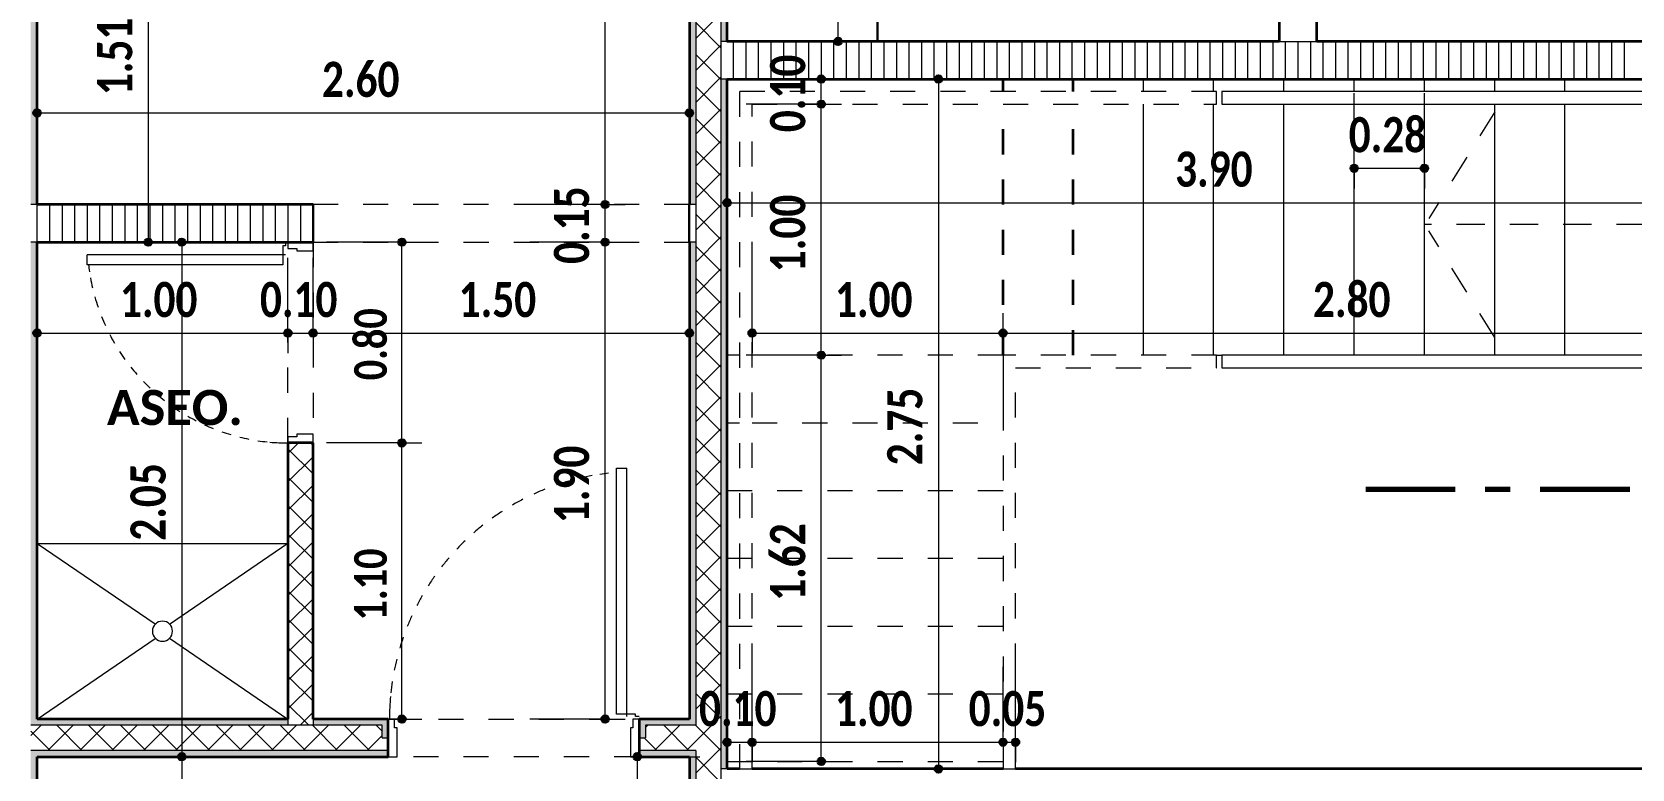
# Model space of a CAD drawing. Header units: metres. Extents: x -144 to 1000, y -717 to 29.
# Drawn here: x 885.11 to 891.48, y -555.72 to -552.79 of the extents above; entities that cross this region are included whole.
import ezdxf

# ---------------------------------------------------------------- set-up
doc = ezdxf.new("R2010")
doc.units = ezdxf.units.M
for name, pattern in [('Basculante', [0.11625, 0.075, -0.04125]), ('basculante modificado', [0.18, 0.1125, -0.0675]), ('Dash Dot 3_16_', [0.595313, 0.357187, -0.119063, 0, -0.119063]), ('Trazo', [0.45, 0.225, -0.225])]:
    doc.linetypes.add(name, pattern=pattern)
doc.layers.get('0').update_dxf_attribs({"color": 1})
for name, color, linetype, lineweight in [('A-ANNO-DIMS', 1, 'Continuous', 9), ('A-DETL', 1, 'Continuous', 9), ('A-DETL-GENF', 1, 'Continuous', 9), ('A-DETL-MEDM', 1, 'Continuous', 30), ('A-DETL-THIN', 1, 'Continuous', 9), ('A-DOOR', 1, 'Continuous', 9), ('A-DOOR-FRAM', 1, 'Continuous', 9), ('A-DOOR-HDLN', 1, 'Trazo', 20), ('A-FLOR', 2, 'Continuous', 9), ('A-FLOR-OVHD', 7, 'Basculante', 9), ('A-GENM', 1, 'Continuous', 9), ('A-WALL', 4, 'Continuous', 9), ('G-ANNO-SYMB', 1, 'Continuous', 9), ('G-ANNO-TEXT', 2, 'Continuous', 9), ('P-SANR-FIXT', 1, 'Continuous', 9)]:
    doc.layers.add(name, color=color, linetype=linetype, lineweight=lineweight)
doc.layers.add('A-WALL-PATT', color=7, linetype='Continuous', lineweight=35, true_color=0x9c9c9c)
doc.styles.add('Calibri_B', font='calibrib.ttf', dxfattribs={"height": 0.165})
doc.styles.add('Calibri_B_4', font='calibrib.ttf', dxfattribs={"height": 0.1125})
doc.styles.add('Calibri_B_5', font='calibrib.ttf', dxfattribs={"height": 0.66})

# ---------------------------------------------------------------- blocks, each defined once
blk = doc.blocks.new('J')
at = {"layer": 'A-ANNO-DIMS', "lineweight": 25}
h = blk.add_hatch(color=256, dxfattribs=at)
edge = h.paths.add_edge_path()
edge.add_arc((881.6123, -493.9757), 0.015, 0, 360)
h = blk.add_hatch(color=256, dxfattribs=at)
edge = h.paths.add_edge_path()
edge.add_arc((881.5455, -494.1257), 0.015, 0, 360)
h = blk.add_hatch(color=256, dxfattribs=at)
edge = h.paths.add_edge_path()
edge.add_arc((882.0122, -494.1257), 0.015, 0, 360)
h = blk.add_hatch(color=256, dxfattribs=at)
edge = h.paths.add_edge_path()
edge.add_arc((881.5455, -494.2257), 0.015, 0, 360)
h = blk.add_hatch(color=256, dxfattribs=at)
edge = h.paths.add_edge_path()
edge.add_arc((881.5455, -494.2257), 0.015, 0, 360)
h = blk.add_hatch(color=256, dxfattribs=at)
edge = h.paths.add_edge_path()
edge.add_arc((878.42, -494.2608), 0.015, 0, 360)
h = blk.add_hatch(color=256, dxfattribs=at)
edge = h.paths.add_edge_path()
edge.add_arc((881.02, -494.2608), 0.015, 0, 360)
h = blk.add_hatch(color=256, dxfattribs=at)
edge = h.paths.add_edge_path()
edge.add_arc((883.6692, -494.4812), 0.015, 0, 360)
h = blk.add_hatch(color=256, dxfattribs=at)
edge = h.paths.add_edge_path()
edge.add_arc((883.9492, -494.4812), 0.015, 0, 360)
h = blk.add_hatch(color=256, dxfattribs=at)
edge = h.paths.add_edge_path()
edge.add_arc((880.6839, -494.6255), 0.015, 0, 360)
h = blk.add_hatch(color=256, dxfattribs=at)
edge = h.paths.add_edge_path()
edge.add_arc((880.6839, -494.6255), 0.015, 0, 360)
h = blk.add_hatch(color=256, dxfattribs=at)
edge = h.paths.add_edge_path()
edge.add_arc((881.17, -494.6186), 0.015, 0, 360)
h = blk.add_hatch(color=256, dxfattribs=at)
edge = h.paths.add_edge_path()
edge.add_arc((878.8634, -494.7755), 0.015, 0, 360)
h = blk.add_hatch(color=256, dxfattribs=at)
edge = h.paths.add_edge_path()
edge.add_arc((878.9965, -494.7755), 0.015, 0, 360)
h = blk.add_hatch(color=256, dxfattribs=at)
edge = h.paths.add_edge_path()
edge.add_arc((879.8742, -494.7755), 0.015, 0, 360)
h = blk.add_hatch(color=256, dxfattribs=at)
edge = h.paths.add_edge_path()
edge.add_arc((880.6839, -494.7755), 0.015, 0, 360)
h = blk.add_hatch(color=256, dxfattribs=at)
edge = h.paths.add_edge_path()
edge.add_arc((880.6839, -494.7755), 0.015, 0, 360)
h = blk.add_hatch(color=256, dxfattribs=at)
edge = h.paths.add_edge_path()
edge.add_arc((878.42, -495.1379), 0.015, 0, 360)
h = blk.add_hatch(color=256, dxfattribs=at)
edge = h.paths.add_edge_path()
edge.add_arc((879.42, -495.1379), 0.015, 0, 360)
h = blk.add_hatch(color=256, dxfattribs=at)
edge = h.paths.add_edge_path()
edge.add_arc((879.42, -495.1379), 0.015, 0, 360)
h = blk.add_hatch(color=256, dxfattribs=at)
edge = h.paths.add_edge_path()
edge.add_arc((879.52, -495.1379), 0.015, 0, 360)
h = blk.add_hatch(color=256, dxfattribs=at)
edge = h.paths.add_edge_path()
edge.add_arc((879.52, -495.1379), 0.015, 0, 360)
h = blk.add_hatch(color=256, dxfattribs=at)
edge = h.paths.add_edge_path()
edge.add_arc((881.02, -495.1379), 0.015, 0, 360)
h = blk.add_hatch(color=256, dxfattribs=at)
edge = h.paths.add_edge_path()
edge.add_arc((881.2699, -495.1379), 0.015, 0, 360)
h = blk.add_hatch(color=256, dxfattribs=at)
edge = h.paths.add_edge_path()
edge.add_arc((882.2697, -495.1379), 0.015, 0, 360)
h = blk.add_hatch(color=256, dxfattribs=at)
edge = h.paths.add_edge_path()
edge.add_arc((882.2697, -495.1379), 0.015, 0, 360)
h = blk.add_hatch(color=256, dxfattribs=at)
edge = h.paths.add_edge_path()
edge.add_arc((881.5455, -495.2257), 0.015, 0, 360)
h = blk.add_hatch(color=256, dxfattribs=at)
edge = h.paths.add_edge_path()
edge.add_arc((881.5455, -495.2257), 0.015, 0, 360)
h = blk.add_hatch(color=256, dxfattribs=at)
edge = h.paths.add_edge_path()
edge.add_arc((879.8742, -495.5755), 0.015, 0, 360)
h = blk.add_hatch(color=256, dxfattribs=at)
edge = h.paths.add_edge_path()
edge.add_arc((879.8742, -495.5755), 0.015, 0, 360)
h = blk.add_hatch(color=256, dxfattribs=at)
edge = h.paths.add_edge_path()
edge.add_arc((879.8742, -496.6755), 0.015, 0, 360)
h = blk.add_hatch(color=256, dxfattribs=at)
edge = h.paths.add_edge_path()
edge.add_arc((880.6839, -496.6755), 0.015, 0, 360)
h = blk.add_hatch(color=256, dxfattribs=at)
edge = h.paths.add_edge_path()
edge.add_arc((881.17, -496.7678), 0.015, 0, 360)
h = blk.add_hatch(color=256, dxfattribs=at)
edge = h.paths.add_edge_path()
edge.add_arc((881.2699, -496.7678), 0.015, 0, 360)
h = blk.add_hatch(color=256, dxfattribs=at)
edge = h.paths.add_edge_path()
edge.add_arc((881.2699, -496.7678), 0.015, 0, 360)
h = blk.add_hatch(color=256, dxfattribs=at)
edge = h.paths.add_edge_path()
edge.add_arc((882.2697, -496.7678), 0.015, 0, 360)
h = blk.add_hatch(color=256, dxfattribs=at)
edge = h.paths.add_edge_path()
edge.add_arc((882.2697, -496.7678), 0.015, 0, 360)
h = blk.add_hatch(color=256, dxfattribs=at)
edge = h.paths.add_edge_path()
edge.add_arc((882.3197, -496.7678), 0.015, 0, 360)
h = blk.add_hatch(color=256, dxfattribs=at)
edge = h.paths.add_edge_path()
edge.add_arc((878.9965, -496.8255), 0.015, 0, 360)
h = blk.add_hatch(color=256, dxfattribs=at)
edge = h.paths.add_edge_path()
edge.add_arc((878.9965, -496.8255), 0.015, 0, 360)
h = blk.add_hatch(color=256, dxfattribs=at)
edge = h.paths.add_edge_path()
edge.add_arc((880.8119, -496.8255), 0.015, 0, 360)
h = blk.add_hatch(color=256, dxfattribs=at)
edge = h.paths.add_edge_path()
edge.add_arc((881.5455, -496.8444), 0.015, 0, 360)
h = blk.add_hatch(color=256, dxfattribs=at)
edge = h.paths.add_edge_path()
edge.add_arc((882.0122, -496.8744), 0.015, 0, 360)
at = {"layer": 'A-WALL-PATT', "lineweight": 5, "true_color": 0x747474}
h = blk.add_hatch(color=8, dxfattribs=at)
h.paths.add_polyline_path([(881.0459, -497.5255), (881.095, -497.5255), (881.095, -497.5005), (881.045, -497.5005), (881.045, -496.8005), (881.02, -496.8005), (881.02, -497.5255), (881.045, -497.5255)])
h.paths.add_polyline_path([(881.02, -496.7005), (881.045, -496.7005), (881.045, -494.7755), (881.02, -494.7755), (881.02, -496.6755)])
h.paths.add_polyline_path([(881.045, -494.6255), (881.045, -489.8255), (881.02, -489.8255), (881.02, -494.6255)])
h.paths.add_polyline_path([(881.02, -489.6755), (881.045, -489.6755), (881.045, -489.2757), (881.02, -489.2757), (881.02, -489.4257)])
at = {"layer": 'A-WALL-PATT', "true_color": 0x747474}
h = blk.add_hatch(color=8, dxfattribs=at)
h.paths.add_polyline_path([(881.17, -497.5255), (881.17, -497.0244), (881.145, -497.0244), (881.145, -497.5255)])
h.paths.add_polyline_path([(881.145, -496.8744), (881.17, -496.8744), (881.1696, -494.1257), (881.145, -494.1257), (881.145, -496.8723)])
h.paths.add_polyline_path([(881.145, -493.9757), (881.1696, -493.9757), (881.1696, -492.5757), (881.145, -492.5757), (881.145, -493.8071)])
h.paths.add_polyline_path([(881.145, -492.4257), (881.17, -492.4257), (881.1696, -489.4257), (881.145, -489.4257), (881.145, -492.0106)])
at = {"layer": 'A-WALL-PATT', "lineweight": 5, "true_color": 0x747474}
h = blk.add_hatch(color=8, dxfattribs=at)
h.paths.add_polyline_path([(878.355, -497.0244), (878.42, -497.0244), (878.42, -496.8005), (878.395, -496.8005), (878.395, -496.9994), (878.345, -496.9994), (878.345, -497.0244)])
h.paths.add_polyline_path([(878.395, -496.7005), (878.42, -496.7005), (878.42, -494.7755), (878.395, -494.7755), (878.395, -495.6036)])
h.paths.add_polyline_path([(878.4022, -494.6255), (878.42, -494.6255), (878.42, -490.4255), (878.295, -490.4255), (878.295, -490.4505), (878.395, -490.4505), (878.395, -494.6255)])
h = blk.add_hatch(color=8, dxfattribs=at)
h.paths.add_polyline_path([(879.7949, -496.7505), (879.8199, -496.7505), (879.8199, -496.6755), (879.52, -496.6755), (879.52, -496.7005), (879.7949, -496.7005), (879.7949, -496.7105)])
h.paths.add_polyline_path([(880.8449, -496.7505), (880.8449, -496.7005), (881.02, -496.7005), (881.0196, -496.6755), (880.8199, -496.6755), (880.8199, -496.7505)])
h.paths.add_polyline_path([(878.4203, -496.7005), (879.42, -496.7005), (879.42, -496.6755), (878.42, -496.6755), (878.42, -496.7005)])
at = {"layer": 'A-WALL-PATT', "true_color": 0x747474}
h = blk.add_hatch(color=8, dxfattribs=at)
h.paths.add_polyline_path([(878.42, -496.8255), (879.8199, -496.8255), (879.8199, -496.8005), (878.42, -496.8005)])
h.paths.add_polyline_path([(880.8689, -496.8255), (881.02, -496.8255), (881.0196, -496.8005), (880.8199, -496.8005), (880.8199, -496.8255), (880.8449, -496.8255)])
at = {"layer": 'A-ANNO-DIMS'}
for p, q in [((880.6839, -494.6255), (880.6839, -489.8255)), ((881.6123, -493.9757), (881.6123, -492.5757)), ((878.8634, -493.2651), (878.8634, -494.7755)), ((878.42, -494.2608), (878.42, -493.9608)), ((881.02, -494.2608), (881.02, -493.9608)), ((881.6123, -493.9757), (881.5323, -493.9757)), ((881.6123, -493.9757), (881.9123, -493.9757)), ((881.5455, -494.1257), (881.2455, -494.1257)), ((881.5455, -494.2257), (881.5455, -494.1257)), ((881.5455, -494.1257), (881.6255, -494.1257)), ((882.0122, -494.1257), (881.9322, -494.1257)), ((882.0122, -494.1257), (882.0122, -496.8744)), ((882.0122, -494.1257), (882.3122, -494.1257)), ((881.5455, -494.2257), (881.2455, -494.2257)), ((881.5455, -494.2257), (881.2455, -494.2257)), ((881.5455, -495.2257), (881.5455, -494.2257)), ((881.5455, -494.2257), (881.6255, -494.2257)), ((881.5455, -494.2257), (881.6255, -494.2257)), ((883.6692, -494.4812), (883.6692, -494.1812)), ((883.9492, -494.4812), (883.9492, -494.1812)), ((878.42, -494.2608), (881.02, -494.2608)), ((878.42, -494.2608), (878.42, -494.3408)), ((881.02, -494.2608), (881.02, -494.3408)), ((881.17, -494.6186), (881.17, -494.3186)), ((883.6692, -494.4812), (883.9492, -494.4812)), ((883.6692, -494.4812), (883.6692, -494.5612)), ((883.9492, -494.4812), (883.9492, -494.5612)), ((881.17, -494.6186), (885.0692, -494.6186)), ((881.17, -494.6186), (881.17, -494.6986)), ((880.6839, -494.6255), (880.3839, -494.6255)), ((880.6839, -494.6255), (880.3839, -494.6255)), ((880.6839, -494.7755), (880.6839, -494.6255)), ((880.6839, -494.6255), (880.7639, -494.6255)), ((880.6839, -494.6255), (880.7639, -494.6255)), ((878.8634, -494.7755), (878.7834, -494.7755)), ((878.8634, -494.7755), (879.1634, -494.7755)), ((878.9965, -494.7755), (878.9165, -494.7755)), ((878.9965, -494.7755), (878.9965, -496.8255)), ((878.9965, -494.7755), (879.2965, -494.7755)), ((879.8742, -494.7755), (879.5742, -494.7755)), ((879.8742, -495.5755), (879.8742, -494.7755)), ((879.8742, -494.7755), (879.9542, -494.7755)), ((880.6839, -494.7755), (880.3839, -494.7755)), ((880.6839, -494.7755), (880.3839, -494.7755)), ((880.6839, -496.6755), (880.6839, -494.7755)), ((880.6839, -494.7755), (880.7639, -494.7755)), ((880.6839, -494.7755), (880.7639, -494.7755)), ((878.42, -495.1379), (878.42, -494.8379)), ((879.42, -495.1379), (879.42, -494.8379)), ((879.42, -495.1379), (879.42, -494.8379)), ((879.52, -495.1379), (879.52, -494.8379)), ((879.52, -495.1379), (879.52, -494.8379)), ((881.02, -495.1379), (881.02, -494.8379)), ((881.2699, -495.1379), (881.2699, -494.8379)), ((882.2697, -495.1379), (882.2697, -495.0579)), ((882.2697, -495.1379), (882.2697, -495.0579)), ((878.42, -495.1379), (879.42, -495.1379)), ((878.42, -495.1379), (878.42, -495.2179)), ((879.42, -495.1379), (879.42, -495.2179)), ((879.42, -495.1379), (879.52, -495.1379)), ((879.42, -495.1379), (879.42, -495.2179)), ((879.52, -495.1379), (879.52, -495.2179)), ((879.52, -495.1379), (881.02, -495.1379)), ((879.52, -495.1379), (879.52, -495.2179)), ((881.02, -495.1379), (881.02, -495.2179)), ((881.2699, -495.1379), (882.2697, -495.1379)), ((881.2699, -495.1379), (881.2699, -495.2179)), ((882.2697, -495.1379), (882.2697, -495.4379)), ((882.2697, -495.1379), (885.0692, -495.1379)), ((882.2697, -495.1379), (882.2697, -495.4379)), ((881.5455, -495.2257), (881.2455, -495.2257)), ((881.5455, -495.2257), (881.2455, -495.2257)), ((881.5455, -496.8444), (881.5455, -495.2257)), ((881.5455, -495.2257), (881.6255, -495.2257)), ((881.5455, -495.2257), (881.6255, -495.2257)), ((879.8742, -495.5755), (879.5742, -495.5755)), ((879.8742, -495.5755), (879.5742, -495.5755)), ((879.8742, -496.6755), (879.8742, -495.5755)), ((879.8742, -495.5755), (879.9542, -495.5755)), ((879.8742, -495.5755), (879.9542, -495.5755)), ((881.17, -496.7678), (881.17, -496.4678)), ((881.2699, -496.7678), (881.2699, -496.4678)), ((881.2699, -496.7678), (881.2699, -496.4678)), ((882.2697, -496.7678), (882.2697, -496.4678)), ((882.2697, -496.7678), (882.2697, -496.4678)), ((882.3197, -496.7678), (882.3197, -496.4678)), ((879.8742, -496.6755), (879.5742, -496.6755)), ((879.8742, -496.6755), (879.9542, -496.6755)), ((880.6839, -496.6755), (880.3839, -496.6755)), ((880.6839, -496.6755), (880.7639, -496.6755)), ((881.17, -496.7678), (881.2699, -496.7678)), ((881.17, -496.7678), (881.17, -496.8478)), ((881.2699, -496.7678), (881.2699, -496.8478)), ((881.2699, -496.7678), (882.2697, -496.7678)), ((881.2699, -496.7678), (881.2699, -496.8478)), ((882.2697, -496.7678), (882.2697, -496.8478)), ((882.2697, -496.7678), (882.3197, -496.7678)), ((882.2697, -496.7678), (882.2697, -496.8478)), ((882.3197, -496.7678), (882.3197, -496.8478)), ((878.9965, -496.8255), (878.9165, -496.8255)), ((878.9965, -496.8255), (878.9165, -496.8255)), ((878.9965, -496.8255), (879.2965, -496.8255)), ((878.9965, -496.8255), (878.9965, -498.4255)), ((878.9965, -496.8255), (879.2965, -496.8255)), ((880.8119, -496.8255), (880.7319, -496.8255)), ((880.8119, -496.8255), (880.8119, -497.5255)), ((880.8119, -496.8255), (881.0619, -496.8255)), ((881.5455, -496.8444), (881.2455, -496.8444)), ((881.5455, -496.8444), (881.6255, -496.8444)), ((882.0122, -496.8744), (881.9322, -496.8744)), ((882.0122, -496.8744), (882.3122, -496.8744))]:
    blk.add_line(p, q, dxfattribs=at)
at = {"layer": 'A-ANNO-DIMS', "lineweight": 25}
for centre in [(881.6123, -493.9757), (881.5455, -494.1257), (882.0122, -494.1257), (881.5455, -494.2257), (881.5455, -494.2257), (878.42, -494.2608), (881.02, -494.2608), (883.6692, -494.4812), (883.9492, -494.4812), (880.6839, -494.6255), (880.6839, -494.6255), (881.17, -494.6186), (878.8634, -494.7755), (878.9965, -494.7755), (879.8742, -494.7755), (880.6839, -494.7755), (880.6839, -494.7755), (878.42, -495.1379), (879.42, -495.1379), (879.42, -495.1379), (879.52, -495.1379), (879.52, -495.1379), (881.02, -495.1379), (881.2699, -495.1379), (882.2697, -495.1379), (882.2697, -495.1379), (881.5455, -495.2257), (881.5455, -495.2257), (879.8742, -495.5755), (879.8742, -495.5755), (879.8742, -496.6755), (880.6839, -496.6755), (881.17, -496.7678), (881.2699, -496.7678), (881.2699, -496.7678), (882.2697, -496.7678), (882.2697, -496.7678), (882.3197, -496.7678), (878.9965, -496.8255), (878.9965, -496.8255), (880.8119, -496.8255), (881.5455, -496.8444), (882.0122, -496.8744)]:
    blk.add_circle(centre, 0.015, dxfattribs=at)
at = {"layer": 'A-DETL', "color": 7}
for p, q in [((881.1699, -494.1257), (885.0692, -494.1257)), ((883.1203, -495.2257), (883.1423, -495.2257))]:
    blk.add_line(p, q, dxfattribs=at)
at = {"layer": 'A-DETL', "color": 7, "linetype": 'Basculante', "lineweight": 35}
for p, q in [((882.2697, -494.1757), (882.2697, -494.1257)), ((882.5492, -494.1757), (882.5492, -494.1257)), ((882.2697, -495.2257), (882.2697, -494.2257)), ((882.5492, -495.2257), (882.5492, -494.2257))]:
    blk.add_line(p, q, dxfattribs=at)
at = {"layer": 'A-DETL', "color": 7, "linetype": 'basculante modificado'}
for p, q in [((884.2292, -494.2557), (883.9674, -494.6817)), ((885.0401, -494.7057), (883.9492, -494.7057)), ((884.2292, -495.1557), (883.9674, -494.7298))]:
    blk.add_line(p, q, dxfattribs=at)
at = {"layer": 'A-DETL-GENF', "linetype": 'Basculante'}
for p, q in [((881.0196, -494.6255), (879.52, -494.6255)), ((879.42, -494.7755), (879.52, -494.7755)), ((879.42, -495.5755), (879.42, -494.7755)), ((879.52, -494.7755), (881.0196, -494.7755)), ((879.52, -494.7755), (879.52, -495.5755)), ((879.52, -495.5755), (879.42, -495.5755)), ((879.8199, -496.8255), (879.8199, -496.6755)), ((879.8199, -496.6755), (880.8199, -496.6755)), ((880.8199, -496.6755), (880.8199, -496.8255)), ((880.8199, -496.8255), (879.8199, -496.8255))]:
    blk.add_line(p, q, dxfattribs=at)
at = {"layer": 'A-DETL-MEDM'}
for p, q in [((879.52, -494.6255), (879.52, -494.7755)), ((881.0196, -494.7755), (881.0196, -494.6255))]:
    blk.add_line(p, q, dxfattribs=at)
at = {"layer": 'A-DETL-THIN'}
for p, q in [((882.8292, -494.1757), (882.8292, -494.1257)), ((883.1092, -494.1757), (883.1092, -494.1257)), ((883.3892, -494.1757), (883.3892, -494.1257)), ((883.6692, -494.1757), (883.6692, -494.1257)), ((883.9492, -494.1757), (883.9492, -494.1257)), ((884.2292, -494.1757), (884.2292, -494.1257)), ((884.5092, -494.1757), (884.5092, -494.1257)), ((882.8292, -495.2257), (882.8292, -494.2257)), ((883.1092, -495.2257), (883.1092, -494.2257)), ((883.1423, -494.1757), (883.1423, -494.2257)), ((885.0692, -494.1757), (883.1423, -494.1757)), ((883.1423, -494.2257), (885.0692, -494.2257)), ((883.3892, -495.2257), (883.3892, -494.2257)), ((883.6692, -495.2257), (883.6692, -494.2257)), ((883.9492, -495.2257), (883.9492, -494.2257)), ((884.2292, -495.2257), (884.2292, -494.2257)), ((884.5092, -495.2257), (884.5092, -494.2257)), ((885.0692, -495.2257), (883.1423, -495.2257)), ((883.1423, -495.2257), (883.1423, -495.2757)), ((883.1423, -495.2757), (885.0692, -495.2757))]:
    blk.add_line(p, q, dxfattribs=at)
at = {"layer": 'A-DOOR', "lineweight": 15}
for p, q in [((879.4, -494.7905), (879.4, -494.8655)), ((879.41, -494.7905), (879.4, -494.7905)), ((879.41, -494.7755), (879.41, -494.7905)), ((878.62, -494.8655), (878.62, -494.8255)), ((879.41, -494.8255), (878.62, -494.8255)), ((879.4, -494.8655), (878.62, -494.8655)), ((880.7299, -495.6755), (880.7699, -495.6755)), ((880.7299, -496.6555), (880.7299, -495.6755)), ((880.7699, -496.6655), (880.7699, -495.6755)), ((880.8049, -496.6555), (880.7299, -496.6555)), ((880.8049, -496.6655), (880.8049, -496.6555)), ((880.8199, -496.6655), (880.8049, -496.6655))]:
    blk.add_line(p, q, dxfattribs=at)
at = {"layer": 'A-DOOR'}
for p, q in [((879.42, -494.7755), (879.52, -494.7755)), ((880.8199, -496.6755), (880.8199, -496.8255))]:
    blk.add_line(p, q, dxfattribs=at)
for centre, radius, start, end in [((879.42, -494.7755), 0.8, 186.45945, 188.44999), ((879.42, -494.7755), 0.8, 190.25822, 193.15108), ((879.42, -494.7755), 0.8, 190.25822, 193.15108), ((879.42, -494.7755), 0.8, 195.83157, 198.88574), ((879.42, -494.7755), 0.8, 201.72829, 204.55488), ((879.42, -494.7755), 0.8, 207.36602, 210.16222), ((879.42, -494.7755), 0.8, 212.94407, 215.71217), ((879.42, -494.7755), 0.8, 218.46716, 221.20973), ((879.42, -494.7755), 0.8, 223.94059, 226.66048), ((879.42, -494.7755), 0.8, 229.37018, 232.07048), ((879.42, -494.7755), 0.8, 234.7622, 237.44619), ((879.42, -494.7755), 0.8, 240.12331, 242.79443), ((879.42, -494.7755), 0.8, 245.46046, 248.1223), ((879.42, -494.7755), 0.8, 250.78086, 253.43707), ((879.42, -494.7755), 0.8, 256.09186, 258.74617), ((879.42, -494.7755), 0.8, 261.40092, 264.05706), ((879.42, -494.7755), 0.8, 264.86021, 270), ((880.8081, -496.6733), 0.9833, 96.45945, 98.44999), ((880.8081, -496.6733), 0.9833, 111.72829, 114.55488), ((880.8081, -496.6733), 0.9833, 105.83157, 108.88574), ((880.8081, -496.6733), 0.9833, 100.25822, 103.15108), ((880.8081, -496.6733), 0.9833, 100.25822, 103.15108), ((880.8081, -496.6733), 0.9833, 117.36602, 120.16222), ((880.8081, -496.6733), 0.9833, 122.94407, 125.71217), ((880.8081, -496.6733), 0.9833, 128.46716, 131.20973), ((880.8081, -496.6733), 0.9833, 133.94059, 136.66048), ((880.8081, -496.6733), 0.9833, 139.37018, 142.07048), ((880.8081, -496.6733), 0.9833, 144.7622, 147.44619), ((880.8081, -496.6733), 0.9833, 150.12331, 152.79443), ((880.8081, -496.6733), 0.9833, 155.46046, 158.1223), ((880.8081, -496.6733), 0.9833, 160.78086, 163.43707), ((880.8081, -496.6733), 0.9833, 166.09186, 168.74617), ((880.8081, -496.6733), 0.9833, 171.40092, 174.05706), ((880.8081, -496.6733), 0.9833, 174.86021, 180)]:
    blk.add_arc(centre, radius, start, end, dxfattribs=at)
at = {"layer": 'A-DOOR-FRAM'}
for p, q in [((879.42, -494.7755), (879.42, -494.8005)), ((879.42, -494.8005), (879.455, -494.8005)), ((879.455, -494.8005), (879.455, -494.8105)), ((879.455, -494.8105), (879.52, -494.8105)), ((879.52, -494.8105), (879.52, -494.7755)), ((879.455, -495.5505), (879.42, -495.5505)), ((879.42, -495.5505), (879.42, -495.5755)), ((879.52, -495.5405), (879.455, -495.5405)), ((879.455, -495.5405), (879.455, -495.5505)), ((879.52, -495.5755), (879.52, -495.5405)), ((879.8449, -496.6755), (879.8199, -496.6755)), ((879.8449, -496.7105), (879.8449, -496.6755)), ((879.8549, -496.7105), (879.8449, -496.7105)), ((879.8549, -496.8255), (879.8549, -496.7105)), ((880.7949, -496.7105), (880.7849, -496.7105)), ((880.7849, -496.7105), (880.7849, -496.8255)), ((880.8199, -496.6755), (880.7949, -496.6755)), ((880.7949, -496.6755), (880.7949, -496.7105)), ((879.8199, -496.8255), (879.8549, -496.8255)), ((880.7849, -496.8255), (880.8199, -496.8255))]:
    blk.add_line(p, q, dxfattribs=at)
at = {"layer": 'A-DOOR-HDLN'}
for p, q in [((879.52, -495.5755), (879.42, -495.5755)), ((879.8199, -496.8255), (879.8199, -496.6755))]:
    blk.add_line(p, q, dxfattribs=at)
at = {"layer": 'A-FLOR'}
for p, q in [((881.0196, -494.6255), (881.0196, -493.9757)), ((881.0196, -493.9757), (881.02, -493.9757)), ((881.0196, -496.6756), (881.0196, -494.7755)), ((881.0196, -497.0244), (881.0196, -496.8255))]:
    blk.add_line(p, q, dxfattribs=at)
at = {"layer": 'A-FLOR-OVHD'}
for p, q in [((883.1203, -494.1757), (881.2199, -494.1757)), ((881.2199, -494.1757), (881.2199, -496.8744)), ((881.2699, -496.8744), (881.2699, -494.2257)), ((881.2699, -494.2257), (883.1203, -494.2257)), ((883.1203, -494.2257), (883.1203, -494.1757)), ((881.2199, -495.2257), (881.1699, -495.2257)), ((882.2697, -495.2257), (881.2699, -495.2257)), ((883.1203, -495.2257), (882.2697, -495.2257)), ((882.2697, -495.2257), (882.2697, -496.8744)), ((883.1203, -495.2757), (883.1203, -495.2257)), ((882.3197, -496.8744), (882.3197, -495.2757)), ((882.3197, -495.2757), (883.1203, -495.2757)), ((881.1699, -495.4955), (881.2199, -495.4955)), ((881.2699, -495.4955), (882.2697, -495.4955)), ((881.1699, -495.7653), (882.2697, -495.7653)), ((881.1699, -496.0351), (882.2697, -496.0351)), ((881.1699, -496.3049), (882.2697, -496.3049)), ((881.1699, -496.5747), (882.2697, -496.5747)), ((881.1699, -496.8444), (882.2697, -496.8444)), ((881.2199, -496.8744), (881.2699, -496.8744)), ((882.2697, -496.8744), (882.3197, -496.8744))]:
    blk.add_line(p, q, dxfattribs=at)
at = {"layer": 'A-GENM', "lineweight": 25}
for p, q in [((881.1696, -492.5757), (881.1696, -493.9757)), ((881.7696, -493.9757), (881.7696, -492.5757)), ((881.7696, -493.4257), (881.7696, -493.9757)), ((883.37, -493.9757), (883.37, -493.4257)), ((881.1696, -493.9757), (881.7696, -493.9757)), ((881.7696, -493.9757), (883.37, -493.9757))]:
    blk.add_line(p, q, dxfattribs=at)
at = {"layer": 'A-WALL'}
for p, q in [((881.045, -489.2757), (881.045, -496.7005)), ((881.145, -489.4257), (881.145, -497.5255)), ((881.17, -493.9757), (881.145, -493.9757)), ((881.17, -494.1257), (881.145, -494.1257)), ((878.42, -494.6255), (878.395, -494.6255)), ((881.045, -494.6255), (881.02, -494.6255)), ((878.42, -494.7755), (878.395, -494.7755)), ((881.045, -494.7755), (881.02, -494.7755)), ((879.7949, -496.7005), (878.395, -496.7005)), ((879.42, -496.6755), (879.42, -496.7005)), ((879.52, -496.6755), (879.52, -496.7005)), ((879.7949, -496.7505), (879.7949, -496.7005)), ((880.8449, -496.7005), (880.8449, -496.7505)), ((881.045, -496.7005), (880.8449, -496.7005)), ((879.7949, -496.7505), (879.8199, -496.7505)), ((880.8199, -496.7505), (880.8449, -496.7505)), ((879.8199, -496.8005), (878.395, -496.8005)), ((881.045, -496.8005), (880.8199, -496.8005)), ((881.045, -496.8005), (881.045, -497.5005)), ((881.17, -496.8744), (881.145, -496.8744))]:
    blk.add_line(p, q, dxfattribs=at)
at = {"layer": 'A-WALL', "lineweight": 35}
for p, q in [((881.02, -489.8255), (881.02, -494.6255)), ((881.17, -493.9757), (881.17, -492.5757)), ((883.37, -492.5757), (883.37, -493.9757)), ((883.52, -493.9757), (883.52, -492.5757)), ((878.42, -494.6255), (878.42, -493.2651)), ((883.37, -493.9757), (881.17, -493.9757)), ((885.0711, -493.9757), (883.52, -493.9757)), ((881.17, -496.8744), (881.17, -494.1257)), ((881.17, -494.1257), (885.0711, -494.1257)), ((879.52, -494.6255), (878.42, -494.6255)), ((881.02, -494.6255), (881.0196, -494.6255)), ((878.42, -496.6755), (878.42, -494.7755)), ((878.42, -494.7755), (879.52, -494.7755)), ((881.0196, -494.7755), (881.02, -494.7755)), ((881.02, -494.7755), (881.02, -496.6755)), ((879.42, -495.5755), (879.42, -496.6755)), ((879.52, -495.5755), (879.42, -495.5755)), ((879.52, -496.6755), (879.52, -495.5755)), ((879.42, -496.6755), (878.42, -496.6755)), ((879.8199, -496.6755), (879.52, -496.6755)), ((879.8199, -496.8255), (879.8199, -496.6755)), ((881.02, -496.6755), (880.8199, -496.6755)), ((880.8199, -496.6755), (880.8199, -496.8255)), ((878.42, -497.0244), (878.42, -496.8255)), ((878.42, -496.8255), (879.8199, -496.8255)), ((880.8199, -496.8255), (881.02, -496.8255)), ((881.02, -496.8255), (881.02, -497.5255)), ((881.2199, -496.8744), (881.17, -496.8744)), ((882.2697, -496.8744), (881.2699, -496.8744)), ((885.8699, -496.8744), (882.3197, -496.8744))]:
    blk.add_line(p, q, dxfattribs=at)
at = {"layer": 'A-WALL-PATT', "color": 1, "lineweight": 5, "true_color": 0xff0000}
for p, q in [((881.045, -493.964), (881.145, -493.864)), ((881.145, -494.0006), (881.045, -493.9006)), ((881.045, -494.0912), (881.145, -493.9912)), ((881.145, -494.1279), (881.045, -494.0279)), ((881.045, -494.2185), (881.145, -494.1185)), ((881.145, -494.2552), (881.045, -494.1552)), ((881.045, -494.3458), (881.145, -494.2458)), ((881.145, -494.3825), (881.045, -494.2825)), ((881.045, -494.4731), (881.145, -494.3731)), ((881.145, -494.5098), (881.045, -494.4098)), ((881.045, -494.6004), (881.145, -494.5004)), ((881.145, -494.637), (881.045, -494.537)), ((881.045, -494.7276), (881.145, -494.6276)), ((881.145, -494.7643), (881.045, -494.6643)), ((881.045, -494.8549), (881.145, -494.7549)), ((881.145, -494.8916), (881.045, -494.7916)), ((881.045, -494.9822), (881.145, -494.8822)), ((881.145, -495.0189), (881.045, -494.9189)), ((881.045, -495.1095), (881.145, -495.0095)), ((881.145, -495.1462), (881.045, -495.0462)), ((881.045, -495.2367), (881.145, -495.1367)), ((881.145, -495.2734), (881.045, -495.1734)), ((881.045, -495.364), (881.145, -495.264)), ((881.145, -495.4007), (881.045, -495.3007)), ((881.045, -495.4913), (881.145, -495.3913)), ((881.145, -495.528), (881.045, -495.428)), ((881.045, -495.6186), (881.145, -495.5186)), ((881.145, -495.6553), (881.045, -495.5553)), ((881.045, -495.7459), (881.145, -495.6459)), ((881.145, -495.7826), (881.045, -495.6826)), ((881.045, -495.8731), (881.145, -495.7731)), ((881.145, -495.9098), (881.045, -495.8098)), ((881.045, -496.0004), (881.145, -495.9004)), ((881.145, -496.0371), (881.045, -495.9371)), ((881.045, -496.1277), (881.145, -496.0277)), ((881.145, -496.1644), (881.045, -496.0644)), ((881.045, -496.255), (881.145, -496.155)), ((881.145, -496.2917), (881.045, -496.1917)), ((881.045, -496.3823), (881.145, -496.2823)), ((881.145, -496.4189), (881.045, -496.3189)), ((881.045, -496.5095), (881.145, -496.4095)), ((881.145, -496.5462), (881.045, -496.4462)), ((881.045, -496.6368), (881.145, -496.5368)), ((881.145, -496.6735), (881.045, -496.5735)), ((878.395, -496.7412), (878.4351, -496.7011)), ((878.4719, -496.8005), (878.395, -496.7236)), ((878.463, -496.8005), (878.5625, -496.701)), ((878.5991, -496.8005), (878.4997, -496.7011)), ((878.5903, -496.8005), (878.6898, -496.701)), ((878.7264, -496.8005), (878.6269, -496.701)), ((878.7176, -496.8005), (878.8172, -496.7009)), ((878.8537, -496.8005), (878.7542, -496.701)), ((878.8449, -496.8005), (878.9445, -496.7009)), ((878.981, -496.8005), (878.8814, -496.7009)), ((878.9722, -496.8005), (879.0718, -496.7008)), ((879.1083, -496.8005), (879.0086, -496.7008)), ((879.0994, -496.8005), (879.1992, -496.7008)), ((879.2355, -496.8005), (879.1358, -496.7008)), ((879.2267, -496.8005), (879.3265, -496.7007)), ((879.3628, -496.8005), (879.2631, -496.7007)), ((879.354, -496.8005), (879.4538, -496.7006)), ((879.4901, -496.8005), (879.3903, -496.7007)), ((879.4813, -496.8005), (879.5812, -496.7006)), ((879.6174, -496.8005), (879.5175, -496.7006)), ((879.6085, -496.8005), (879.7085, -496.7005)), ((879.7447, -496.8005), (879.6447, -496.7006)), ((879.7949, -496.7235), (879.7719, -496.7005)), ((880.8449, -496.7097), (880.8541, -496.7005)), ((880.8813, -496.8005), (880.9813, -496.7005)), ((881.0174, -496.8005), (880.9174, -496.7005)), ((881.045, -496.7008), (881.0447, -496.7005)), ((881.045, -496.7641), (881.145, -496.6641)), ((881.145, -496.8008), (881.045, -496.7008)), ((879.7358, -496.8005), (879.7949, -496.7414)), ((880.8902, -496.8005), (880.8402, -496.7505)), ((881.0086, -496.8005), (881.045, -496.7641)), ((881.045, -496.8914), (881.145, -496.7914)), ((881.145, -496.9281), (881.045, -496.8281))]:
    blk.add_line(p, q, dxfattribs=at)
at = {"layer": 'A-WALL-PATT', "color": 8, "lineweight": 5, "true_color": 0x727272}
for p, q in [((881.1946, -493.9757), (881.1946, -494.1257)), ((881.2446, -493.9757), (881.2446, -494.1257)), ((881.2946, -493.9757), (881.2946, -494.1257)), ((881.3446, -493.9757), (881.3446, -494.1257)), ((881.3946, -493.9757), (881.3946, -494.1257)), ((881.4446, -493.9757), (881.4446, -494.1257)), ((881.4946, -493.9757), (881.4946, -494.1257)), ((881.5446, -493.9757), (881.5446, -494.1257)), ((881.5946, -493.9757), (881.5946, -494.1257)), ((881.6446, -493.9757), (881.6446, -494.1257)), ((881.6946, -493.9757), (881.6946, -494.1257)), ((881.7446, -493.9757), (881.7446, -494.1257)), ((881.7946, -493.9757), (881.7946, -494.1257)), ((881.8446, -493.9757), (881.8446, -494.1257)), ((881.8946, -493.9757), (881.8946, -494.1257)), ((881.9446, -493.9757), (881.9446, -494.1257)), ((881.9946, -493.9757), (881.9946, -494.1257)), ((882.0446, -493.9757), (882.0446, -494.1257)), ((882.0946, -493.9757), (882.0946, -494.1257)), ((882.1446, -493.9757), (882.1446, -494.1257)), ((882.1946, -493.9757), (882.1946, -494.1257)), ((882.2446, -493.9757), (882.2446, -494.1257)), ((882.2946, -493.9757), (882.2946, -494.1257)), ((882.3446, -493.9757), (882.3446, -494.1257)), ((882.3946, -493.9757), (882.3946, -494.1257)), ((882.4446, -493.9757), (882.4446, -494.1257)), ((882.4946, -493.9757), (882.4946, -494.1257)), ((882.5446, -493.9757), (882.5446, -494.1257)), ((882.5946, -493.9757), (882.5946, -494.1257)), ((882.6446, -493.9757), (882.6446, -494.1257)), ((882.6946, -493.9757), (882.6946, -494.1257)), ((882.7446, -493.9757), (882.7446, -494.1257)), ((882.7946, -493.9757), (882.7946, -494.1257)), ((882.8446, -493.9757), (882.8446, -494.1257)), ((882.8946, -493.9757), (882.8946, -494.1257)), ((882.9446, -493.9757), (882.9446, -494.1257)), ((882.9946, -493.9757), (882.9946, -494.1257)), ((883.0446, -493.9757), (883.0446, -494.1257)), ((883.0946, -493.9757), (883.0946, -494.1257)), ((883.1446, -493.9757), (883.1446, -494.1257)), ((883.1946, -493.9757), (883.1946, -494.1257)), ((883.2446, -493.9757), (883.2446, -494.1257)), ((883.2946, -493.9757), (883.2946, -494.1257)), ((883.3446, -493.9757), (883.3446, -494.1257)), ((883.37, -493.9756), (883.52, -493.9756)), ((883.3946, -493.9757), (883.3946, -494.1257)), ((883.4446, -493.9757), (883.4446, -494.1257)), ((883.4946, -493.9757), (883.4946, -494.1257)), ((883.5446, -493.9757), (883.5446, -494.1257)), ((883.5946, -493.9757), (883.5946, -494.1257)), ((883.6446, -493.9757), (883.6446, -494.1257)), ((883.6946, -493.9757), (883.6946, -494.1257)), ((883.7446, -493.9757), (883.7446, -494.1257)), ((883.7946, -493.9757), (883.7946, -494.1257)), ((883.8446, -493.9757), (883.8446, -494.1257)), ((883.8946, -493.9757), (883.8946, -494.1257)), ((883.9446, -493.9757), (883.9446, -494.1257)), ((883.9946, -493.9757), (883.9946, -494.1257)), ((884.0446, -493.9757), (884.0446, -494.1257)), ((884.0946, -493.9757), (884.0946, -494.1257)), ((884.1446, -493.9757), (884.1446, -494.1257)), ((884.1946, -493.9757), (884.1946, -494.1257)), ((884.2446, -493.9757), (884.2446, -494.1257)), ((884.2946, -493.9757), (884.2946, -494.1257)), ((884.3446, -493.9757), (884.3446, -494.1257)), ((884.3946, -493.9757), (884.3946, -494.1257)), ((884.4446, -493.9757), (884.4446, -494.1257)), ((884.4946, -493.9757), (884.4946, -494.1257)), ((884.5446, -493.9757), (884.5446, -494.1257)), ((884.5946, -493.9757), (884.5946, -494.1257)), ((884.6446, -493.9757), (884.6446, -494.1257)), ((884.6946, -493.9757), (884.6946, -494.1257)), ((884.7446, -493.9757), (884.7446, -494.1257)), ((878.4196, -494.6255), (878.4196, -494.7755)), ((878.4696, -494.6255), (878.4696, -494.7755)), ((878.5196, -494.6255), (878.5196, -494.7755)), ((878.5696, -494.6255), (878.5696, -494.7755)), ((878.6196, -494.6255), (878.6196, -494.7755)), ((878.6696, -494.6255), (878.6696, -494.7755)), ((878.7196, -494.6255), (878.7196, -494.7755)), ((878.7696, -494.6255), (878.7696, -494.7755)), ((878.8196, -494.6255), (878.8196, -494.7755)), ((878.8696, -494.6255), (878.8696, -494.7755)), ((878.9196, -494.6255), (878.9196, -494.7755)), ((878.9696, -494.6255), (878.9696, -494.7755)), ((879.0196, -494.6255), (879.0196, -494.7755)), ((879.0696, -494.6255), (879.0696, -494.7755)), ((879.1196, -494.6255), (879.1196, -494.7755)), ((879.1696, -494.6255), (879.1696, -494.7755)), ((879.2196, -494.6255), (879.2196, -494.7755)), ((879.2696, -494.6255), (879.2696, -494.7755)), ((879.3196, -494.6255), (879.3196, -494.7755)), ((879.3696, -494.6255), (879.3696, -494.7755)), ((879.4196, -494.6255), (879.4196, -494.7755)), ((879.4696, -494.6255), (879.4696, -494.7755)), ((879.5196, -494.6255), (879.5196, -494.7755)), ((881.0196, -494.6255), (881.0196, -494.7755))]:
    blk.add_line(p, q, dxfattribs=at)
at = {"layer": 'A-WALL-PATT', "color": 8, "lineweight": 5, "true_color": 0x747474}
for p, q in [((879.42, -495.6172), (879.4618, -495.5755)), ((879.52, -495.5859), (879.5096, -495.5755)), ((879.52, -495.699), (879.42, -495.599)), ((879.42, -495.7304), (879.52, -495.6304)), ((879.52, -495.8122), (879.42, -495.7122)), ((879.42, -495.8435), (879.52, -495.7435)), ((879.52, -495.9253), (879.42, -495.8253)), ((879.42, -495.9567), (879.52, -495.8567)), ((879.52, -496.0385), (879.42, -495.9385)), ((879.42, -496.0698), (879.52, -495.9698)), ((879.52, -496.1516), (879.42, -496.0516)), ((879.42, -496.1829), (879.52, -496.0829)), ((879.52, -496.2647), (879.42, -496.1647)), ((879.42, -496.2961), (879.52, -496.1961)), ((879.52, -496.3779), (879.42, -496.2779)), ((879.42, -496.4092), (879.52, -496.3092)), ((879.52, -496.491), (879.42, -496.391)), ((879.42, -496.5223), (879.52, -496.4223)), ((879.52, -496.6041), (879.42, -496.5041)), ((879.42, -496.6355), (879.52, -496.5355)), ((879.5032, -496.7005), (879.42, -496.6173)), ((879.4681, -496.7005), (879.52, -496.6486))]:
    blk.add_line(p, q, dxfattribs=at)
at = {"layer": 'G-ANNO-SYMB', "linetype": 'Dash Dot 3_16_', "lineweight": 70}
blk.add_line((883.7151, -495.7599), (892.327, -495.7599), dxfattribs=at)
at = {"layer": 'P-SANR-FIXT'}
for p, q in [((878.42, -495.9755), (878.8911, -496.2965)), ((878.42, -495.9755), (879.42, -495.9755)), ((878.9476, -496.2979), (879.42, -495.9753)), ((878.42, -496.6755), (878.8911, -496.3544)), ((878.9476, -496.3531), (879.4198, -496.6755))]:
    blk.add_line(p, q, dxfattribs=at)
for start, end in [(90, 270), (270, 90)]:
    blk.add_arc((878.92, -496.3255), 0.04, start, end, dxfattribs=at)
at = {"layer": 'A-ANNO-DIMS', "width": 0.8}
for s, height, style, p in [('1.51', 0.14, 'Calibri_B_4', (878.7993, -494.1898)), ('0.10', 0.14, 'Calibri_B_4', (881.4814, -494.3373)), ('0.15', 0.14, 'Calibri_B_4', (880.6199, -494.8621)), ('1.00', 0.14, 'Calibri_B_4', (881.4814, -494.8952)), ('0.80', 0.13, 'Calibri_B_5', (879.814, -495.3256)), ('2.75', 0.14, 'Calibri_B_4', (881.9482, -495.6644)), ('1.90', 0.14, 'Calibri_B_4', (880.6199, -495.895)), ('2.05', 0.14, 'Calibri_B_4', (878.9325, -495.9648)), ('1.62', 0.14, 'Calibri_B_4', (881.4814, -496.2045)), ('1.10', 0.13, 'Calibri_B_5', (879.814, -496.2829))]:
    blk.add_text(s, height=height, rotation=90, dxfattribs=dict(at, style=style)).set_placement(p)
at = {"layer": 'A-ANNO-DIMS', "style": 'Calibri_B_4', "width": 0.8}
for s, p in [('2.60', (879.5557, -494.1968)), ('0.28', (883.6476, -494.4172)), ('3.90', (882.9556, -494.5545)), ('1.00', (878.7505, -495.0739)), ('0.10', (879.3084, -495.0739)), ('1.50', (880.1005, -495.0739)), ('1.00', (881.6003, -495.0739)), ('2.80', (883.5051, -495.0739)), ('0.10', (881.0583, -496.7038)), ('1.00', (881.6003, -496.7038)), ('0.05', (882.133, -496.7038))]:
    blk.add_text(s, height=0.14, dxfattribs=at).set_placement(p)
at = {"layer": 'G-ANNO-TEXT', "style": 'Calibri_B'}
blk.add_text('ASEO.', height=0.14, dxfattribs=at).set_placement((878.6984, -495.5043))

msp = doc.modelspace()

# ---------------------------------------------------------------- block references
at = {"color": 3}
msp.add_blockref('J', (6.7051, -58.8503), dxfattribs=at)

doc.saveas('drawing.dxf')
